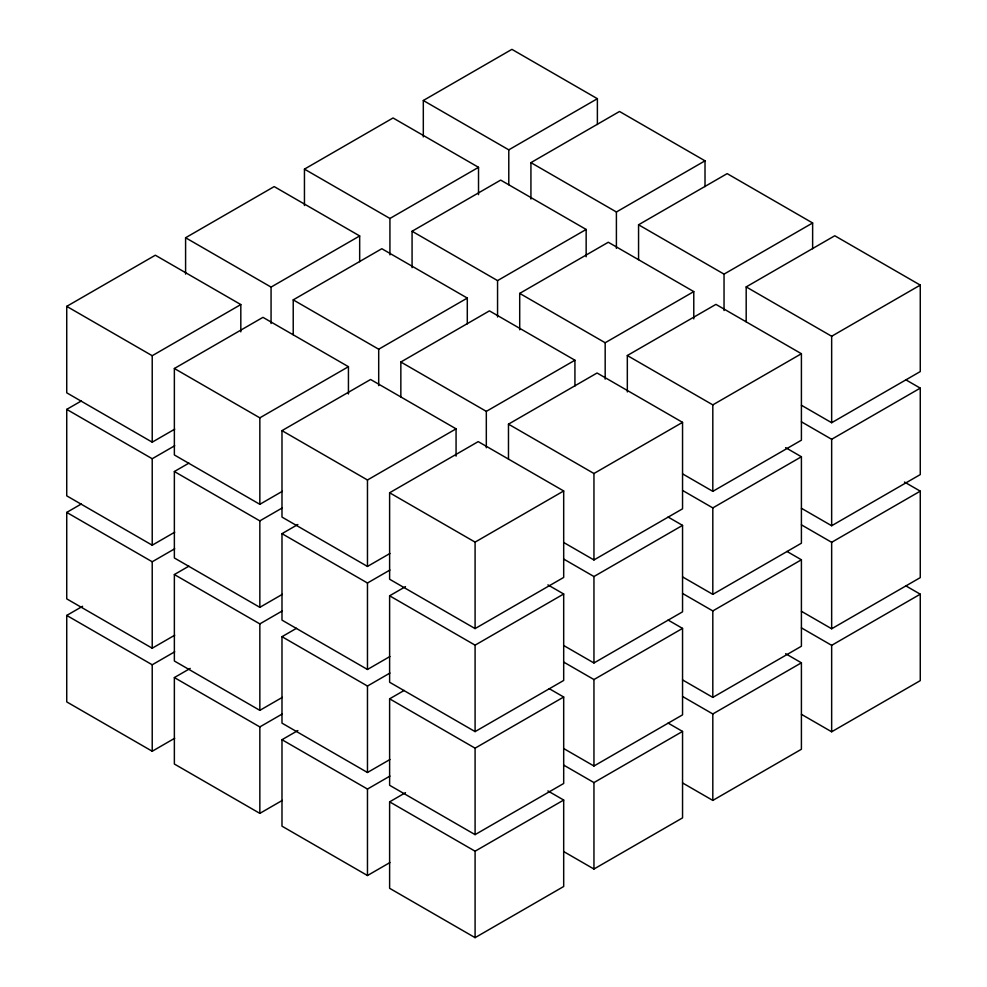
<?xml version="1.0" encoding="UTF-8"?>
<svg xmlns="http://www.w3.org/2000/svg" width="987" height="987" viewBox="0 0 987 987"><rect width="100%" height="100%" fill="white"/><g stroke="black" fill="none" stroke-linecap="round" stroke-linejoin="round"><path stroke-width="1.48" d="M174.699 429.185L152.22 442.164L66.734 392.814L66.734 306.365L155.341 255.214L240.816 304.564L240.816 331.866M185.593 274.139L185.593 237.744L274.189 186.592L359.675 235.942L359.675 261.728M304.452 205.518L304.452 169.122L393.048 117.971L478.522 167.321L478.522 194.624M423.312 136.897L423.312 100.501L511.908 49.35L597.382 98.7L597.382 124.485M66.734 306.365L152.22 355.715L240.816 304.564M185.593 237.744L271.067 287.094L359.675 235.942M304.452 169.122L389.927 218.472L478.522 167.321M423.312 100.501L508.786 149.851L597.382 98.7M174.699 532.215L152.22 545.194L66.734 495.844L66.734 409.383L81.279 400.993M282.319 491.329L259.84 504.308L174.366 454.958L174.366 368.496L262.961 317.345L348.436 366.695L348.436 393.998M293.225 334.766L293.225 299.875L381.821 248.724L467.295 298.074L467.295 323.859M412.072 267.662L412.072 231.254L500.68 180.103L586.155 229.453L586.155 256.756M530.932 199.041L530.932 162.633L619.528 111.482L705.014 160.832L705.014 186.617M66.734 409.383L152.22 458.733L174.699 445.754M174.699 635.233L152.22 648.212L66.734 598.862L66.734 512.413L81.279 504.012M174.366 368.496L259.84 417.846L348.436 366.695M293.225 299.875L378.7 349.225L467.295 298.074M412.072 231.254L497.559 280.604L586.155 229.453M530.932 162.633L616.406 211.983L705.014 160.832M282.319 594.347L259.84 607.326L174.366 557.976L174.366 471.527L188.912 463.125M389.951 553.46L367.472 566.439L281.986 517.089L281.986 430.64L370.594 379.489L456.068 428.839L456.068 456.142M400.845 396.897L400.845 362.019L489.441 310.868L574.928 360.218L574.928 386.003M519.705 329.794L519.705 293.398L608.3 242.247L693.775 291.597L693.775 318.9M638.564 259.655L638.564 224.777L727.16 173.626L812.634 222.976L812.634 248.761M66.734 512.413L152.22 561.763L174.699 548.784M174.699 738.264L152.22 751.243L66.734 701.893L66.734 615.432L82.612 606.277M174.366 471.527L259.84 520.877L282.319 507.898M282.319 697.377L259.84 710.356L174.366 661.006L174.366 574.545L188.912 566.156M281.986 430.64L367.472 479.99L456.068 428.839M400.845 362.019L486.32 411.369L574.928 360.218M519.705 293.398L605.179 342.748L693.775 291.597M638.564 224.777L724.039 274.127L812.634 222.976M389.951 656.491L367.472 669.47L281.986 620.12L281.986 533.659L297.864 524.504M389.618 492.772L478.214 441.621L563.688 490.971L563.688 577.432L475.092 628.583L389.618 579.233L389.618 492.772L475.092 542.122L563.688 490.971M508.478 459.041L508.478 424.151L597.073 373L682.548 422.35L682.548 508.811L593.952 559.962L563.7 542.492M627.325 391.938L627.325 355.53L715.933 304.378L801.407 353.728L801.407 440.19L712.811 491.341L682.56 473.871M746.184 321.799L746.184 286.909L834.78 235.757L920.266 285.107L920.266 371.568L831.659 422.72L801.419 405.25M66.734 615.432L152.22 664.782L174.699 651.802M174.366 574.545L259.84 623.895L282.319 610.916M282.319 800.395L259.84 813.374L174.366 764.024L174.366 677.576L190.232 668.409M281.986 533.659L367.472 583.009L389.951 570.03M389.951 759.509L367.472 772.488L281.986 723.138L281.986 636.689L296.532 628.287M508.478 424.151L593.952 473.501L682.548 422.35M627.325 355.53L712.811 404.88L801.407 353.728M746.184 286.909L831.659 336.259L920.266 285.107M547.908 584.884L563.688 594.001L563.688 680.45L475.092 731.601L389.618 682.251L389.618 595.803L405.484 586.636M174.366 677.576L259.84 726.925L282.319 713.946M281.986 636.689L367.472 686.039L389.951 673.06M389.951 862.539L367.472 875.518L281.986 826.168L281.986 739.707L297.864 730.553M389.618 595.803L475.092 645.153L563.688 594.001M563.7 559.061L593.952 576.531L682.548 525.38L682.548 611.829L593.952 662.98L563.7 645.523M682.56 490.44L712.811 507.91L801.407 456.759L801.407 543.208L712.811 594.359L682.56 576.901M801.419 421.819L831.659 439.289L920.266 388.138L920.266 474.587L831.659 525.738L801.419 508.28M549.228 688.667L563.688 697.019L563.688 783.481L475.092 834.632L389.618 785.282L389.618 698.821L404.164 690.431M281.986 739.707L367.472 789.057L389.951 776.078M389.618 698.821L475.092 748.171L563.688 697.019M563.7 662.092L593.952 679.549L682.548 628.398L682.548 714.859L593.952 766.011L563.7 748.541M682.56 593.471L712.811 610.928L801.407 559.777L801.407 646.238L712.811 697.39L682.56 679.92M801.419 524.85L831.659 542.307L920.266 491.156L920.266 577.617L831.659 628.768L801.419 611.298M547.908 790.932L563.688 800.05L563.688 886.499L475.092 937.65L389.618 888.3L389.618 801.851L405.484 792.684M389.618 801.851L475.092 851.201L563.688 800.05M563.7 765.11L593.952 782.58L682.548 731.429L682.548 817.878L593.952 869.029L563.7 851.571M682.56 696.489L712.811 713.959L801.407 662.808L801.407 749.256L712.811 800.408L682.56 782.95M801.419 627.868L831.659 645.338L920.266 594.186L920.266 680.635L831.659 731.786L801.419 714.329M905.795 379.785L920.266 388.138M904.474 482.051L920.266 491.156M785.627 447.642L801.407 456.759M905.795 585.834L920.266 594.186M786.935 551.425L801.407 559.777M668.088 517.028L682.548 525.38M785.627 653.69L801.407 662.808M668.088 620.046L682.548 628.398M668.088 723.076L682.548 731.429M831.659 336.259L831.659 422.72M831.659 439.289L831.659 525.738M831.659 542.307L831.659 628.768M831.659 645.338L831.659 731.786M724.039 274.127L724.039 310.523M712.811 404.88L712.811 491.341M712.811 507.91L712.811 594.359M712.811 610.928L712.811 697.39M712.811 713.959L712.811 800.408M616.406 211.983L616.406 248.391M605.179 342.748L605.179 379.144M593.952 473.501L593.952 559.962M593.952 576.531L593.952 662.98M593.952 679.549L593.952 766.011M593.952 782.58L593.952 869.029M508.786 149.851L508.786 184.729M497.559 280.604L497.559 317.012M486.32 411.369L486.32 447.765M475.092 542.122L475.092 628.583M475.092 645.153L475.092 731.601M475.092 748.171L475.092 834.632M475.092 851.201L475.092 937.65M389.927 218.472L389.927 254.868M378.7 349.225L378.7 385.633M367.472 479.99L367.472 566.439M367.472 583.009L367.472 669.47M367.472 686.039L367.472 772.488M367.472 789.057L367.472 875.518M271.067 287.094L271.067 323.489M259.84 417.846L259.84 504.308M259.84 520.877L259.84 607.326M259.84 623.895L259.84 710.356M259.84 726.925L259.84 813.374M152.22 355.715L152.22 442.164M152.22 458.733L152.22 545.194M152.22 561.763L152.22 648.212M152.22 664.782L152.22 751.243"/></g></svg>
